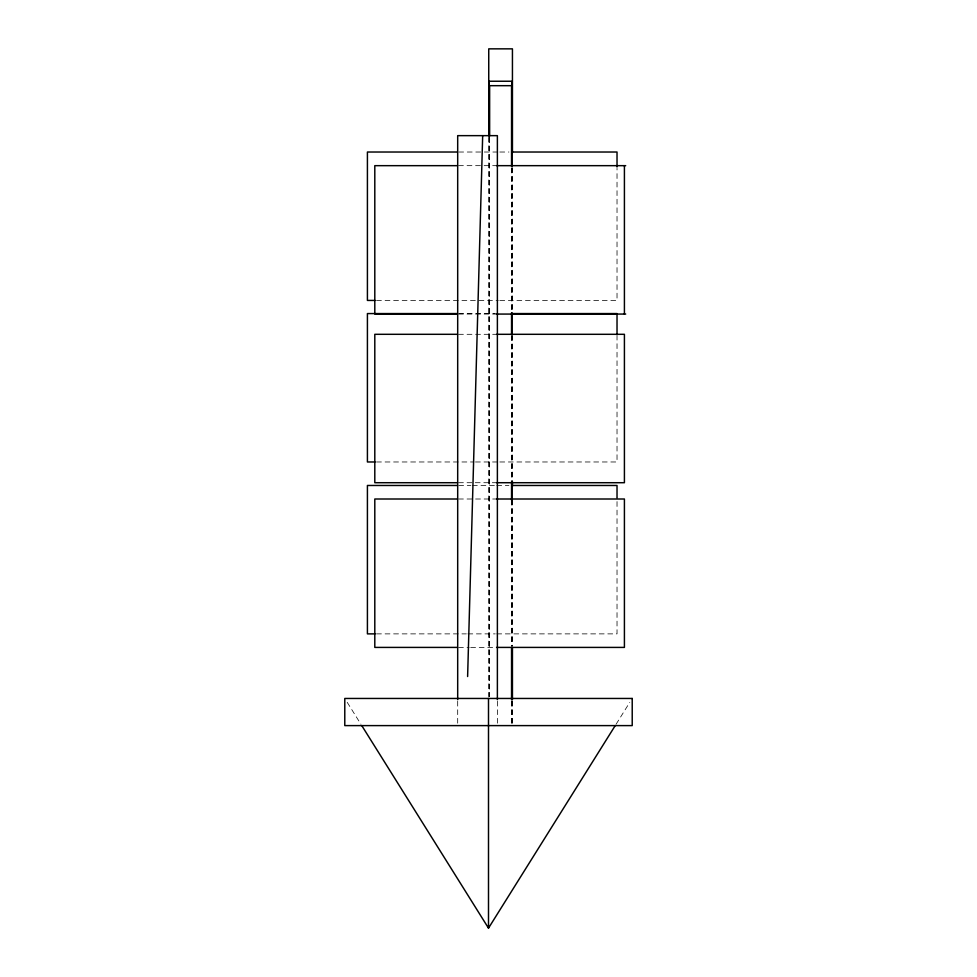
<?xml version="1.0" encoding="UTF-8"?>
<svg xmlns="http://www.w3.org/2000/svg" width="977" height="977" viewBox="0 0 977 977"><rect width="100%" height="100%" fill="white"/><g stroke="black" fill="none" stroke-linecap="round" stroke-linejoin="round"><path stroke-width="0.73" stroke-dasharray="4.88 3.66" d="M616.072 724.262L629.786 702.329M458.726 152.021L498.307 152.021M499.821 152.021L508.956 152.021M458.506 165.663L496.56 165.663M376.536 300.428L498.307 300.428M499.821 300.428L617.024 300.428L617.024 168.362M458.726 313.568L495.254 313.568M458.506 314.069L496.56 314.069M458.506 334.305L496.56 334.305M376.536 461.974L473.955 461.974M475.469 461.974L498.307 461.974M499.821 461.974L617.024 461.974L617.024 335.367M458.506 482.711L473.735 482.711M475.249 482.711L496.56 482.711M458.726 485.471L470.902 485.471M472.428 485.471L495.254 485.471M496.78 485.471L508.956 485.471M458.506 499.003L496.56 499.003M376.536 633.878L466.334 633.878M467.861 633.878L495.254 633.878M496.78 633.878L617.024 633.878L617.024 497.696M458.506 647.409L469.168 647.409M470.682 647.409L496.56 647.409M347.214 702.329L360.928 724.262M512.437 167.739L512.437 311.016M512.437 335.404L512.437 481.734M512.437 500.016L512.437 646.347M512.437 701.217L512.437 724.079M511.948 168.068L511.948 311.26M511.948 335.636L511.948 481.869M511.948 500.151L511.948 646.395M511.948 701.23L511.948 724.079M511.557 167.959L511.557 311.175M511.557 335.551L511.557 481.82M511.557 500.114L511.557 646.383M511.557 701.23L511.557 724.079M497.378 701.217L497.378 724.079M489.636 137.488L489.636 696.662M489.233 137.598L489.233 696.662M488.744 137.256L488.744 696.65M457.688 701.217L457.688 724.079"/><path stroke-width="1.47" d="M467.617 676.524L482.675 135.644M361.746 725.557L488.5 928.15L615.254 725.557M457.212 152.021L367.413 152.021L367.413 300.428L375.021 300.428M511.997 152.021L617.024 152.021L617.024 166.994M456.992 165.663L374.802 165.663L374.802 314.069L456.992 314.069M496.56 165.663L625.695 165.663M457.212 313.568L367.413 313.568L367.413 461.974L375.021 461.974M511.997 313.568L617.024 313.568L617.024 334M496.56 314.069L625.695 314.069M456.992 334.305L374.802 334.305L374.802 482.711L456.992 482.711M496.56 334.305L624.413 334.305L624.413 482.711L496.56 482.711M457.212 485.471L367.413 485.471L367.413 633.878L375.021 633.878M511.997 485.471L617.024 485.471L617.024 497.696M456.992 499.003L374.802 499.003L374.802 647.409L456.992 647.409M496.56 499.003L624.413 499.003L624.413 647.409L496.56 647.409M624.413 165.663L624.413 314.069M512.437 152.497L512.437 48.85L488.744 48.85L488.744 135.73M512.437 481.734L512.437 486.302M512.437 647.873L512.437 699.691M511.948 166.542L511.948 81.238L489.233 81.238L489.233 136.072M511.948 312.787L511.948 334.11M511.948 481.869L511.948 500.151M511.948 647.922L511.948 699.715M511.557 166.432L511.557 85.683L489.636 85.683L489.636 135.962M511.557 312.701L511.557 334.036M511.557 481.82L511.557 500.114M511.557 647.898L511.557 699.703M497.378 699.691L497.378 135.644L457.688 135.644L457.688 699.691M488.5 698.457L488.5 725.606M488.5 725.838L488.5 928.15M632.217 698.457L344.783 698.457L344.783 725.606L632.217 725.606L632.217 698.457"/></g></svg>
